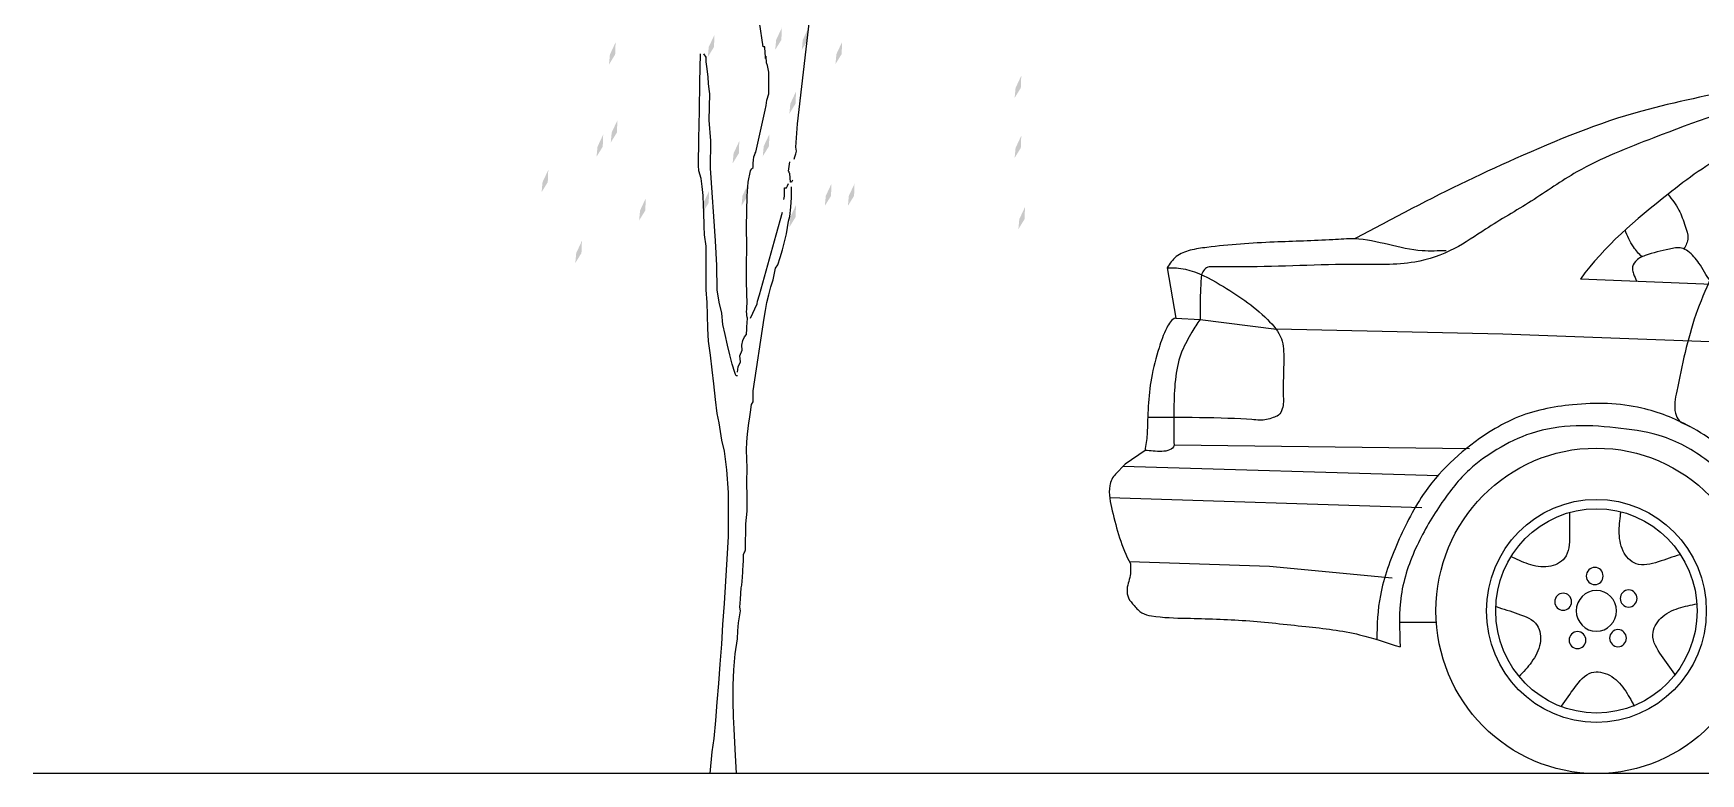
# Model space of a CAD drawing. Header units: inches. Extents: x 2 to 188, y -54 to 24.
# Drawn here: x 16.815 to 19.772, y 20.008 to 21.321 of the extents above; entities that cross this region are included whole.
import ezdxf

# ---------------------------------------------------------------- set-up
doc = ezdxf.new("R2010")
doc.units = ezdxf.units.IN
doc.header["$MEASUREMENT"] = 0
doc.layers.add('artefactos', color=9, linetype='Continuous')
doc.layers.add('SAGTA Autos', color=7, linetype='Continuous')

# ---------------------------------------------------------------- blocks, each defined once
blk = doc.blocks.new('A$C79850DA7')
at = {"layer": 'artefactos', "color": 8, "linetype": 'Continuous', "transparency": 33554636}
for p, q in [((2.4668, 3.9384), (2.3852, 4.5013)), ((2.6536, 3.5206), (2.7529, 4.3918)), ((2.1246, 3.7471), (2.1271, 3.9002)), ((2.1585, 3.8821), (2.145, 3.9002)), ((2.471, 3.9384), (2.4668, 3.9384)), ((2.4753, 3.9384), (2.471, 3.9384)), ((2.4786, 3.9027), (2.4753, 3.9384)), ((2.4794, 3.8874), (2.4786, 3.9027)), ((2.4803, 3.8747), (2.4794, 3.8874)), ((2.4828, 3.8849), (2.4803, 3.8747)), ((2.4846, 3.8518), (2.4828, 3.8849)), ((2.1585, 3.8569), (2.1585, 3.8821)), ((2.1611, 3.8314), (2.1585, 3.8569)), ((2.1653, 3.8034), (2.1611, 3.8314)), ((2.1695, 3.7728), (2.1653, 3.8034)), ((2.4897, 3.8365), (2.4846, 3.8518)), ((2.4982, 3.8008), (2.4897, 3.8365)), ((2.4982, 3.7677), (2.4982, 3.8008)), ((2.1228, 3.5919), (2.1246, 3.7471)), ((2.1713, 3.7397), (2.1695, 3.7728)), ((2.1747, 3.7091), (2.1713, 3.7397)), ((2.1781, 3.6836), (2.1747, 3.7091)), ((2.4982, 3.7371), (2.4982, 3.7677)), ((2.4982, 3.7063), (2.4982, 3.7371)), ((2.4982, 3.6836), (2.4982, 3.7063)), ((2.1738, 3.541), (2.1781, 3.6836)), ((2.477, 3.5945), (2.4828, 3.62)), ((2.4828, 3.62), (2.4863, 3.648)), ((2.4863, 3.648), (2.4982, 3.6836)), ((2.1186, 3.4391), (2.1228, 3.5919)), ((2.1832, 3.4289), (2.1738, 3.541)), ((2.4269, 3.3678), (2.477, 3.5945)), ((2.1161, 3.2937), (2.1186, 3.4391)), ((2.6434, 3.3933), (2.6536, 3.5206)), ((2.1822, 3.2812), (2.1832, 3.4289)), ((2.4166, 3.3423), (2.4175, 3.3474)), ((2.4175, 3.3474), (2.4218, 3.3525)), ((2.4218, 3.3525), (2.4243, 3.3624)), ((2.4243, 3.3624), (2.4269, 3.3678)), ((2.6383, 3.3423), (2.6434, 3.3576)), ((2.6476, 3.3729), (2.6434, 3.3933)), ((2.6434, 3.3576), (2.6476, 3.3729)), ((2.1161, 3.2888), (2.1161, 3.2937)), ((2.1161, 3.2837), (2.1161, 3.2888)), ((2.1178, 3.2761), (2.1161, 3.2837)), ((2.1186, 3.2659), (2.1178, 3.2761)), ((2.1304, 3.2251), (2.1186, 3.2659)), ((2.1907, 3.1487), (2.1822, 3.2812)), ((2.3861, 3.2045), (2.398, 3.2659)), ((2.398, 3.2659), (2.3997, 3.2707)), ((2.3997, 3.2707), (2.4022, 3.271)), ((2.4022, 3.271), (2.4039, 3.2761)), ((2.4039, 3.2761), (2.4133, 3.2837)), ((2.4133, 3.3066), (2.4141, 3.3242)), ((2.4133, 3.2937), (2.4133, 3.3066)), ((2.4133, 3.2837), (2.4133, 3.2937)), ((2.4141, 3.3242), (2.4166, 3.3423)), ((2.6044, 3.2633), (2.612, 3.3143)), ((2.6069, 3.2605), (2.6044, 3.2633)), ((2.6086, 3.2557), (2.6069, 3.2605)), ((2.6103, 3.2532), (2.6086, 3.2557)), ((2.6111, 3.2506), (2.6103, 3.2532)), ((2.6349, 3.3296), (2.6383, 3.3423)), ((2.1373, 3.1818), (2.1304, 3.2251)), ((2.1416, 3.1332), (2.1373, 3.1818)), ((2.381, 3.1283), (2.3861, 3.2045)), ((2.5831, 3.1742), (2.5933, 3.1742)), ((2.5831, 3.1436), (2.5831, 3.1742)), ((2.5933, 3.1742), (2.5984, 3.1844)), ((2.5984, 3.1844), (2.6035, 3.1969)), ((2.6145, 3.2048), (2.6111, 3.2506)), ((2.6145, 3.2048), (2.6145, 3.2048)), ((2.6154, 3.2048), (2.6145, 3.2048)), ((2.6171, 3.2045), (2.6154, 3.2048)), ((2.6171, 3.2045), (2.6171, 3.2045)), ((2.6179, 3.2045), (2.6171, 3.2045)), ((2.6171, 3.2045), (2.6171, 3.2045)), ((2.6196, 3.2045), (2.6179, 3.2045)), ((2.6255, 3.2149), (2.6196, 3.2045)), ((2.6196, 3.2045), (2.6196, 3.2045)), ((2.6204, 3.1207), (2.6213, 3.179)), ((2.144, 3.0774), (2.1416, 3.1332)), ((2.145, 3.0443), (2.144, 3.0774)), ((2.1993, 3.0188), (2.1907, 3.1487)), ((2.3785, 3.0468), (2.381, 3.1283)), ((2.5798, 3.1105), (2.5831, 3.1281)), ((2.5831, 3.1281), (2.5831, 3.1436)), ((2.6171, 3.0697), (2.6204, 3.1207)), ((2.1467, 2.9653), (2.145, 3.0443)), ((2.2086, 2.8863), (2.1993, 3.0188)), ((2.3768, 2.9625), (2.3785, 3.0468)), ((2.5382, 2.9195), (2.5712, 3.0415)), ((2.5941, 2.9246), (2.6035, 2.9933)), ((2.6035, 2.9933), (2.6111, 3.0188)), ((2.6111, 3.0188), (2.6171, 3.0697)), ((2.1492, 2.9195), (2.1467, 2.9653)), ((2.1585, 2.8583), (2.1492, 2.9195)), ((2.3776, 2.8558), (2.3768, 2.9625)), ((2.4472, 2.5934), (2.5382, 2.9195)), ((2.5831, 2.8812), (2.5941, 2.9246)), ((2.1585, 2.7997), (2.1585, 2.8583)), ((2.2162, 2.7539), (2.2086, 2.8863)), ((2.3759, 2.7513), (2.3776, 2.8558)), ((2.5593, 2.7972), (2.5712, 2.8379)), ((2.5712, 2.8379), (2.5831, 2.8812)), ((2.1585, 2.7386), (2.1585, 2.7997)), ((2.1585, 2.6775), (2.1585, 2.7386)), ((2.218, 2.6212), (2.2162, 2.7539)), ((2.3759, 2.6647), (2.3759, 2.7513)), ((2.5211, 2.6749), (2.533, 2.7386)), ((2.533, 2.7386), (2.5466, 2.7564)), ((2.5466, 2.7564), (2.5593, 2.7972)), ((2.1585, 2.6212), (2.1585, 2.6775)), ((2.1636, 2.5526), (2.1585, 2.6212)), ((2.2281, 2.5552), (2.218, 2.6212)), ((2.381, 2.545), (2.3759, 2.6647)), ((2.4982, 2.5934), (2.5076, 2.6367)), ((2.5076, 2.6367), (2.5211, 2.6749)), ((2.1662, 2.4839), (2.1636, 2.5526)), ((2.2434, 2.4941), (2.2281, 2.5552)), ((2.3785, 2.5246), (2.3793, 2.5323)), ((2.3793, 2.5323), (2.381, 2.545)), ((2.398, 2.4683), (2.4353, 2.545)), ((2.4353, 2.545), (2.437, 2.5603)), ((2.437, 2.5603), (2.4396, 2.5705)), ((2.4396, 2.5705), (2.443, 2.583)), ((2.443, 2.583), (2.4472, 2.5934)), ((2.4794, 2.5093), (2.4871, 2.5526)), ((2.4871, 2.5526), (2.4982, 2.5934)), ((2.167, 2.4125), (2.1662, 2.4839)), ((2.2493, 2.4329), (2.2434, 2.4941)), ((2.3768, 2.5042), (2.3776, 2.5144)), ((2.3785, 2.4915), (2.3768, 2.5042)), ((2.3776, 2.5144), (2.3785, 2.5246)), ((2.3793, 2.4813), (2.3785, 2.4915)), ((2.381, 2.4737), (2.3793, 2.4813)), ((2.3793, 2.4202), (2.3802, 2.4431)), ((2.3802, 2.4431), (2.3827, 2.4683)), ((2.3827, 2.4683), (2.381, 2.4737)), ((2.4133, 2.0738), (2.4719, 2.4683)), ((2.4719, 2.4683), (2.4794, 2.5093)), ((2.1704, 2.3435), (2.167, 2.4125)), ((2.2604, 2.3792), (2.2493, 2.4329)), ((2.2732, 2.3208), (2.2604, 2.3792)), ((2.3572, 2.3463), (2.3657, 2.3664)), ((2.3657, 2.3664), (2.3768, 2.3792)), ((2.3768, 2.3792), (2.3785, 2.41)), ((2.3785, 2.41), (2.3793, 2.4202)), ((2.1822, 2.2673), (2.1704, 2.3435)), ((2.1908, 2.1884), (2.1822, 2.2673)), ((2.2859, 2.2699), (2.2732, 2.3208)), ((2.2995, 2.219), (2.2859, 2.2699)), ((2.3411, 2.2645), (2.353, 2.2951)), ((2.3445, 2.2317), (2.3411, 2.2645)), ((2.3513, 2.3208), (2.3572, 2.3463)), ((2.353, 2.2951), (2.3513, 2.3208)), ((2.1993, 2.1117), (2.1908, 2.1884)), ((2.3131, 2.1731), (2.2995, 2.219)), ((2.3165, 2.1629), (2.3131, 2.1731)), ((2.3284, 2.1756), (2.3318, 2.2037)), ((2.3318, 2.2037), (2.3445, 2.2317)), ((2.2078, 2.0279), (2.1993, 2.1117)), ((2.3199, 2.1553), (2.3165, 2.1629)), ((2.3199, 2.1553), (2.3199, 2.1553)), ((2.3284, 2.1553), (2.3199, 2.1553)), ((2.2171, 1.9515), (2.2078, 2.0279)), ((2.3988, 1.9591), (2.4031, 1.9999)), ((2.4031, 1.9999), (2.4133, 2.0152)), ((2.4133, 2.0661), (2.4133, 2.0738)), ((2.4133, 2.061), (2.4133, 2.0661)), ((2.4133, 2.0534), (2.4133, 2.061)), ((2.4133, 2.0483), (2.4133, 2.0534)), ((2.4133, 2.0355), (2.4133, 2.0483)), ((2.4133, 2.0279), (2.4133, 2.0355)), ((2.4133, 2.0152), (2.4133, 2.0279)), ((2.2282, 1.9005), (2.2171, 1.9515)), ((2.2434, 1.8063), (2.2282, 1.9005)), ((2.3827, 1.8394), (2.3886, 1.9005)), ((2.3886, 1.9005), (2.3937, 1.9209)), ((2.3937, 1.9209), (2.3988, 1.9591)), ((2.3793, 1.7986), (2.3827, 1.8394)), ((2.257, 1.7477), (2.2434, 1.8063)), ((2.2706, 1.6458), (2.257, 1.7477)), ((2.3768, 1.7551), (2.3793, 1.7986)), ((2.3776, 1.7044), (2.3768, 1.7551)), ((2.279, 1.5235), (2.2706, 1.6458)), ((2.381, 1.656), (2.3776, 1.7044)), ((2.3776, 1.577), (2.381, 1.656)), ((2.3802, 1.5004), (2.3776, 1.577)), ((2.28, 1.4038), (2.279, 1.5235)), ((2.3802, 1.4216), (2.3802, 1.5004)), ((2.279, 1.2841), (2.28, 1.4038)), ((2.3725, 1.3529), (2.3802, 1.4216)), ((2.2723, 1.1618), (2.279, 1.2841)), ((2.3708, 1.2128), (2.3725, 1.3529)), ((2.3598, 1.1746), (2.3606, 1.1873)), ((2.3598, 1.1465), (2.3598, 1.1746)), ((2.3606, 1.1873), (2.364, 1.1972)), ((2.364, 1.1972), (2.3674, 1.2026)), ((2.3674, 1.2026), (2.3708, 1.2128)), ((2.2647, 1.0421), (2.2723, 1.1618)), ((2.3555, 1.0648), (2.3564, 1.093)), ((2.3564, 1.093), (2.3581, 1.1363)), ((2.3581, 1.1363), (2.3598, 1.1465)), ((2.257, 0.9224), (2.2647, 1.0421)), ((2.3444, 0.945), (2.347, 1.0064)), ((2.347, 1.0064), (2.3513, 1.0217)), ((2.3513, 1.0217), (2.3555, 1.0648)), ((2.2493, 0.8077), (2.257, 0.9224)), ((2.3402, 0.902), (2.3444, 0.945)), ((2.3292, 0.7746), (2.3326, 0.8179)), ((2.3326, 0.8179), (2.3445, 0.8816)), ((2.3445, 0.8816), (2.3402, 0.902)), ((2.2434, 0.7008), (2.2493, 0.8077)), ((2.3148, 0.6496), (2.3284, 0.7313)), ((2.3284, 0.7313), (2.3292, 0.7746)), ((2.2333, 0.5938), (2.2434, 0.7008)), ((2.308, 0.5632), (2.3148, 0.6496)), ((2.2265, 0.4893), (2.2333, 0.5938)), ((2.3046, 0.4791), (2.308, 0.5632)), ((2.218, 0.3874), (2.2265, 0.4893)), ((2.3046, 0.3925), (2.3046, 0.4791)), ((2.2111, 0.2881), (2.218, 0.3874)), ((2.3063, 0.3082), (2.3046, 0.3925)), ((2.201, 0.191), (2.2111, 0.2881)), ((2.3097, 0.2422), (2.3063, 0.3082)), ((2.1908, 0.1174), (2.201, 0.191)), ((2.3147, 0.1327), (2.3097, 0.2422)), ((2.1798, 0), (2.1908, 0.1174)), ((2.3226, 0), (2.3147, 0.1327))]:
    blk.add_line(p, q, dxfattribs=at)
at = {"layer": 'artefactos', "color": 8, "transparency": 33554636}
for points in [[(2.203, 4.0028), (2.1722, 3.937), (2.2006, 3.937), (2.167, 3.8825)], [(2.5681, 4.0412), (2.5373, 3.9755), (2.5656, 3.9755), (2.532, 3.9209)], [(2.7122, 4.0412), (2.6814, 3.9755), (2.7097, 3.9755), (2.6761, 3.9209)], [(1.6675, 3.962), (1.6367, 3.8962), (1.665, 3.8962), (1.6314, 3.8416)], [(2.8947, 3.9644), (2.8639, 3.8986), (2.8922, 3.8986), (2.8586, 3.8441)], [(3.8653, 3.781), (3.8345, 3.7152), (3.8628, 3.7152), (3.8292, 3.6606)], [(2.6449, 3.6955), (2.6141, 3.6298), (2.6425, 3.6298), (2.6089, 3.5752)], [(1.6771, 3.5394), (1.6463, 3.4737), (1.6747, 3.4737), (1.6411, 3.4191)], [(1.6003, 3.4626), (1.5695, 3.3969), (1.5978, 3.3969), (1.5642, 3.3423)], [(2.5008, 3.4651), (2.47, 3.3993), (2.4984, 3.3993), (2.4648, 3.3447)], [(3.8653, 3.456), (3.8345, 3.3902), (3.8628, 3.3902), (3.8292, 3.3356)], [(2.3375, 3.4267), (2.3067, 3.3609), (2.3351, 3.3609), (2.3015, 3.3063)], [(1.3025, 3.2706), (1.2717, 3.2048), (1.3, 3.2048), (1.2664, 3.1502)], [(2.3855, 3.1962), (2.3547, 3.1304), (2.3831, 3.1304), (2.3495, 3.0759)], [(2.837, 3.1962), (2.8062, 3.1304), (2.8346, 3.1304), (2.801, 3.0759)], [(2.9619, 3.1962), (2.9311, 3.1304), (2.9595, 3.1304), (2.9259, 3.0759)], [(1.8308, 3.1169), (1.8, 3.0512), (1.8284, 3.0512), (1.7948, 2.9966)], [(2.1742, 3.1578), (2.1434, 3.092), (2.1718, 3.092), (2.1382, 3.0375)], [(2.6449, 3.081), (2.6141, 3.0152), (2.6425, 3.0152), (2.6089, 2.9606)], [(3.8856, 3.0701), (3.8548, 3.0043), (3.8831, 3.0043), (3.8495, 2.9497)], [(1.485, 2.8865), (1.4542, 2.8207), (1.4825, 2.8207), (1.4489, 2.7661)]]:
    blk.add_solid(points, dxfattribs=at)
blk = doc.blocks.new('audi a4 lateral')
at = {"layer": 'SAGTA Autos', "color": 8}
for p, q in [((3.4642, 1.0138), (3.4471, 0.9136)), ((0.5056, 0.9031), (2.6417, 0.9914)), ((3.3986, 0.9107), (3.2466, 0.8914)), ((3.4471, 0.9136), (3.3986, 0.9107)), ((0.7659, 0.8059), (2.796, 0.8817)), ((2.796, 0.8817), (3.2466, 0.8914)), ((2.8624, 0.6533), (3.4501, 0.6606)), ((3.5081, 0.65), (3.548, 0.6231)), ((2.9242, 0.5994), (3.5524, 0.6184)), ((3.548, 0.6231), (3.567, 0.6028)), ((2.9575, 0.5358), (3.5789, 0.5561)), ((3.0164, 0.3961), (3.2608, 0.4192)), ((3.2608, 0.4192), (3.5395, 0.4286)), ((2.9283, 0.3074), (3.0018, 0.3074))]:
    blk.add_line(p, q, dxfattribs=at)
for centre, major_axis, start_param, end_param in [((2.6098, 0.3308), (0, 0.324), -1.570796, 4.712389), ((2.6098, 0.3308), (0, 0.222), 4.712389, 10.995574), ((2.6098, 0.3308), (0, 0.2034), -1.570796, 4.712389), ((2.6131, 0.4002), (0, 0.017), 4.712389, 10.995574), ((2.5456, 0.3555), (0, 0.017), -1.570796, 4.712389), ((2.6098, 0.3308), (0, 0.0407), 4.712389, 10.995574), ((2.6759, 0.349), (0, 0.017), 4.712389, 10.995574), ((2.5668, 0.2765), (0, 0.017), 4.712389, 10.995574), ((2.6473, 0.2726), (0, 0.017), 4.712389, 10.995574)]:
    blk.add_ellipse(centre, major_axis=major_axis, ratio=0.985724, start_param=start_param, end_param=end_param, dxfattribs=at)
for points, knots in [([(2.3148, 1.3743), (2.3827, 1.3566), (2.5403, 1.3288), (2.7646, 1.2368), (2.9526, 1.146), (3.0575, 1.0889), (3.0911, 1.0713)], [0, 0, 0, 0, 0.2102399, 0.4780442, 0.7218551, 0.8352052, 0.8352052, 0.8352052, 0.8352052]), ([(2.2503, 1.3476), (2.3348, 1.3353), (2.4677, 1.2828), (2.6341, 1.2195), (2.7382, 1.1449), (2.8219, 1.0981), (2.8937, 1.047), (2.9813, 1.0176), (3.1241, 1.0233), (3.2597, 1.0143), (3.3571, 1.0159), (3.3799, 1.0155), (3.3808, 1.0155)], [0, 0, 0, 0, 6.575681, 10.86028, 13.616545, 16.340605, 18.21283, 20.346462, 23.293515, 29.122467, 30.77875, 30.849234, 30.849234, 30.849234, 30.849234]), ([(2.2037, 1.2986), (2.2352, 1.2791), (2.279, 1.1907), (2.3464, 1.0673), (2.4183, 0.9222), (2.4422, 0.8061), (2.457, 0.7334), (2.4454, 0.7052), (2.4306, 0.7021), (2.4237, 0.6976)], [0, 0, 0, 0, 0.1108819, 0.2733562, 0.428379, 0.58366, 0.6267247, 0.6427525, 0.6673656, 0.6673656, 0.6673656, 0.6673656]), ([(2.3435, 1.2434), (2.3879, 1.2213), (2.4926, 1.1425), (2.5939, 1.0571), (2.6417, 0.9914)], [0, 0, 0, 0, 0.1482232, 0.3895153, 0.3895153, 0.3895153, 0.3895153]), ([(2.4674, 1.1601), (2.4593, 1.1501), (2.4444, 1.1307), (2.4344, 1.1004), (2.4246, 1.0729), (2.4315, 1.0585), (2.4355, 1.0513)], [0.432568, 0.432568, 0.432568, 0.432568, 1.406839, 2.277437, 2.885273, 3.491081, 3.491081, 3.491081, 3.491081]), ([(2.5186, 1.0358), (2.5252, 1.0412), (2.5394, 1.0577), (2.5486, 1.0771), (2.5525, 1.089)], [0.539709, 0.539709, 0.539709, 0.539709, 1.187323, 2.120242, 2.120242, 2.120242, 2.120242]), ([(2.909, 1.0476), (2.9248, 1.0474), (2.9865, 1.0439), (3.0597, 1.0756), (3.159, 1.0674), (3.2569, 1.0658), (3.3522, 1.059), (3.4175, 1.0501), (3.4474, 1.0388), (3.4593, 1.022), (3.4642, 1.0138)], [0, 0, 0, 0, 0.0475378, 0.1841145, 0.2273787, 0.3444179, 0.4788809, 0.5126417, 0.5428521, 0.5711987, 0.5711987, 0.5711987, 0.5711987]), ([(2.3825, 0.9881), (2.392, 0.9984), (2.4023, 1.0216), (2.422, 1.0439), (2.4432, 1.0562), (2.4736, 1.0484), (2.5042, 1.0429), (2.5318, 1.0298), (2.5397, 1.0136), (2.5355, 0.9996), (2.5317, 0.9916), (2.5291, 0.9867)], [0, 0, 0, 0, 1.068823, 1.888584, 2.250321, 2.872917, 4.154871, 4.723602, 5.134012, 5.382403, 5.802348, 5.802348, 5.802348, 5.802348]), ([(3.4642, 1.0138), (3.4521, 1.0141), (3.4143, 1.0119), (3.3457, 0.9738), (3.28, 0.9304), (3.2329, 0.8761), (3.2315, 0.821), (3.2345, 0.7753), (3.232, 0.737), (3.2409, 0.7195), (3.254, 0.7152), (3.2716, 0.7093), (3.3253, 0.7153), (3.4529, 0.7164), (3.503, 0.7156)], [0, 0, 0, 0, 0.929717, 2.873463, 5.858141, 7.062391, 8.092997, 9.887732, 10.596022, 10.968054, 11.262715, 11.617819, 12.373925, 15.847504, 15.847504, 15.847504, 15.847504]), ([(3.3961, 1.0002), (3.3977, 0.9816), (3.3987, 0.9518), (3.3991, 0.9219), (3.3986, 0.9107)], [0, 0, 0, 0, 0.05524256, 0.08827152, 0.08827152, 0.08827152, 0.08827152]), ([(3.3986, 0.9107), (3.4052, 0.9032), (3.4166, 0.8816), (3.4385, 0.8463), (3.4527, 0.7775), (3.4503, 0.7147), (3.4513, 0.6687), (3.4501, 0.6606)], [0, 0, 0, 0, 0.029762, 0.0718421, 0.1227544, 0.2339451, 0.2580334, 0.2580334, 0.2580334, 0.2580334]), ([(3.4471, 0.9136), (3.4557, 0.9118), (3.4693, 0.8885), (3.4828, 0.8491), (3.5019, 0.7778), (3.5027, 0.7195), (3.5043, 0.6822)], [0, 0, 0, 0, 0.026456, 0.0682633, 0.1300036, 0.2405112, 0.2405112, 0.2405112, 0.2405112]), ([(2.2013, 0.3364), (2.2026, 0.3865), (2.2174, 0.4598), (2.2729, 0.5732), (2.3417, 0.6466), (2.4333, 0.7059), (2.5296, 0.744), (2.6506, 0.7464), (2.7554, 0.7256), (2.8575, 0.6686), (2.9462, 0.5889), (3.0065, 0.4694), (3.0431, 0.3702), (3.0471, 0.3032), (3.0466, 0.2736)], [0, 0, 0, 0, 3.798264, 5.523468, 9.580512, 11.250675, 13.879504, 17.411853, 20.422658, 21.96265, 26.35286, 29.261468, 32.081839, 34.313064, 34.313064, 34.313064, 34.313064]), ([(2.2445, 0.2359), (2.2409, 0.2691), (2.2408, 0.3471), (2.2574, 0.4628), (2.3147, 0.5599), (2.3858, 0.6325), (2.4684, 0.6811), (2.5621, 0.6952), (2.6506, 0.7027), (2.7362, 0.6897), (2.8067, 0.6551), (2.8692, 0.6107), (2.9214, 0.5436), (2.9705, 0.4611), (3.0048, 0.363), (3.0019, 0.2932), (3.0003, 0.2591)], [0, 0, 0, 0, 0.098573, 0.23054, 0.339595, 0.426257, 0.532295, 0.618409, 0.708027, 0.798738, 0.873603, 0.941194, 1.025798, 1.12377, 1.226385, 1.327496, 1.327496, 1.327496, 1.327496]), ([(3.4501, 0.6606), (3.4525, 0.6516), (3.4791, 0.6452), (3.497, 0.6501), (3.5081, 0.65)], [0, 0, 0, 0, 0.02763182, 0.06096241, 0.06096241, 0.06096241, 0.06096241]), ([(3.567, 0.6028), (3.5733, 0.5972), (3.5836, 0.5717), (3.5689, 0.5098), (3.5555, 0.4573), (3.5375, 0.425)], [0, 0, 0, 0, 0.025053, 0.0746705, 0.1843208, 0.1843208, 0.1843208, 0.1843208]), ([(2.4436, 0.4426), (2.458, 0.4382), (2.485, 0.4282), (2.5303, 0.416), (2.5615, 0.4502), (2.5657, 0.4897), (2.5627, 0.5161), (2.5608, 0.5288)], [0, 0, 0, 0, 0.045103, 0.0896794, 0.1255747, 0.1660186, 0.2042174, 0.2042174, 0.2042174, 0.2042174]), ([(2.6633, 0.5257), (2.6636, 0.5104), (2.6625, 0.4813), (2.6651, 0.4338), (2.7068, 0.4142), (2.7451, 0.4224), (2.7689, 0.4334), (2.7803, 0.4392)], [0, 0, 0, 0, 0.045103, 0.0896794, 0.1255747, 0.1660186, 0.2042174, 0.2042174, 0.2042174, 0.2042174]), ([(3.5375, 0.425), (3.5377, 0.4183), (3.5354, 0.4007), (3.5461, 0.3791), (3.5427, 0.3551), (3.5293, 0.3409), (3.5162, 0.3249), (3.4784, 0.3172), (3.4098, 0.316), (3.3067, 0.3129), (3.1923, 0.3), (3.0881, 0.289), (3.0272, 0.2671), (3.0003, 0.2591)], [0, 0, 0, 0, 0.0199456, 0.0510591, 0.0683917, 0.0873944, 0.1082362, 0.1280869, 0.1986029, 0.3165921, 0.4359817, 0.5446235, 0.6289635, 0.6289635, 0.6289635, 0.6289635]), ([(2.4535, 0.205), (2.4621, 0.2175), (2.4798, 0.2405), (2.5053, 0.2804), (2.4829, 0.3211), (2.4472, 0.3374), (2.4215, 0.3426), (2.4089, 0.3447)], [0, 0, 0, 0, 0.045103, 0.0896794, 0.1255747, 0.1660186, 0.2042174, 0.2042174, 0.2042174, 0.2042174]), ([(2.809, 0.3394), (2.7948, 0.3343), (2.7672, 0.3263), (2.7234, 0.3092), (2.718, 0.2629), (2.7374, 0.2285), (2.7552, 0.2089), (2.7641, 0.1997)], [0, 0, 0, 0, 0.045103, 0.0896794, 0.1255747, 0.1660186, 0.2042174, 0.2042174, 0.2042174, 0.2042174]), ([(2.6794, 0.1412), (2.6703, 0.1533), (2.6543, 0.1775), (2.6247, 0.2144), (2.5796, 0.2054), (2.5533, 0.176), (2.5405, 0.1528), (2.5346, 0.1413)], [0, 0, 0, 0, 0.045103, 0.0896794, 0.1255747, 0.1660186, 0.2042174, 0.2042174, 0.2042174, 0.2042174])]:
    blk.add_open_spline(points, degree=3, knots=knots, dxfattribs=at)
for points in [[(3.3808, 1.0155), (3.3879, 1.0145), (3.3933, 1.0075), (3.3961, 1.0002)], [(3.5043, 0.6822), (3.5049, 0.6714), (3.5075, 0.6608), (3.5081, 0.65)]]:
    blk.add_open_spline(points, degree=3, dxfattribs=at)

msp = doc.modelspace()

# ---------------------------------------------------------------- linework, layer by layer
at = {"color": 6}
msp.add_line((23.0852, 20.0084), (16.815, 20.0084), dxfattribs=at)

# ---------------------------------------------------------------- block references
at = {"xscale": -0.8909656261151303, "yscale": 0.8909656261151303, "zscale": 0.8909656261151303}
msp.add_blockref('audi a4 lateral', (21.9127, 20.0024), dxfattribs=at)
at = {"layer": 'artefactos', "xscale": 0.3273856185017764, "yscale": 0.3273856185017764, "zscale": 0.3273856185017764}
msp.add_blockref('A$C79850DA7', (17.3019, 20.0084), dxfattribs=at)

doc.saveas('drawing.dxf')
